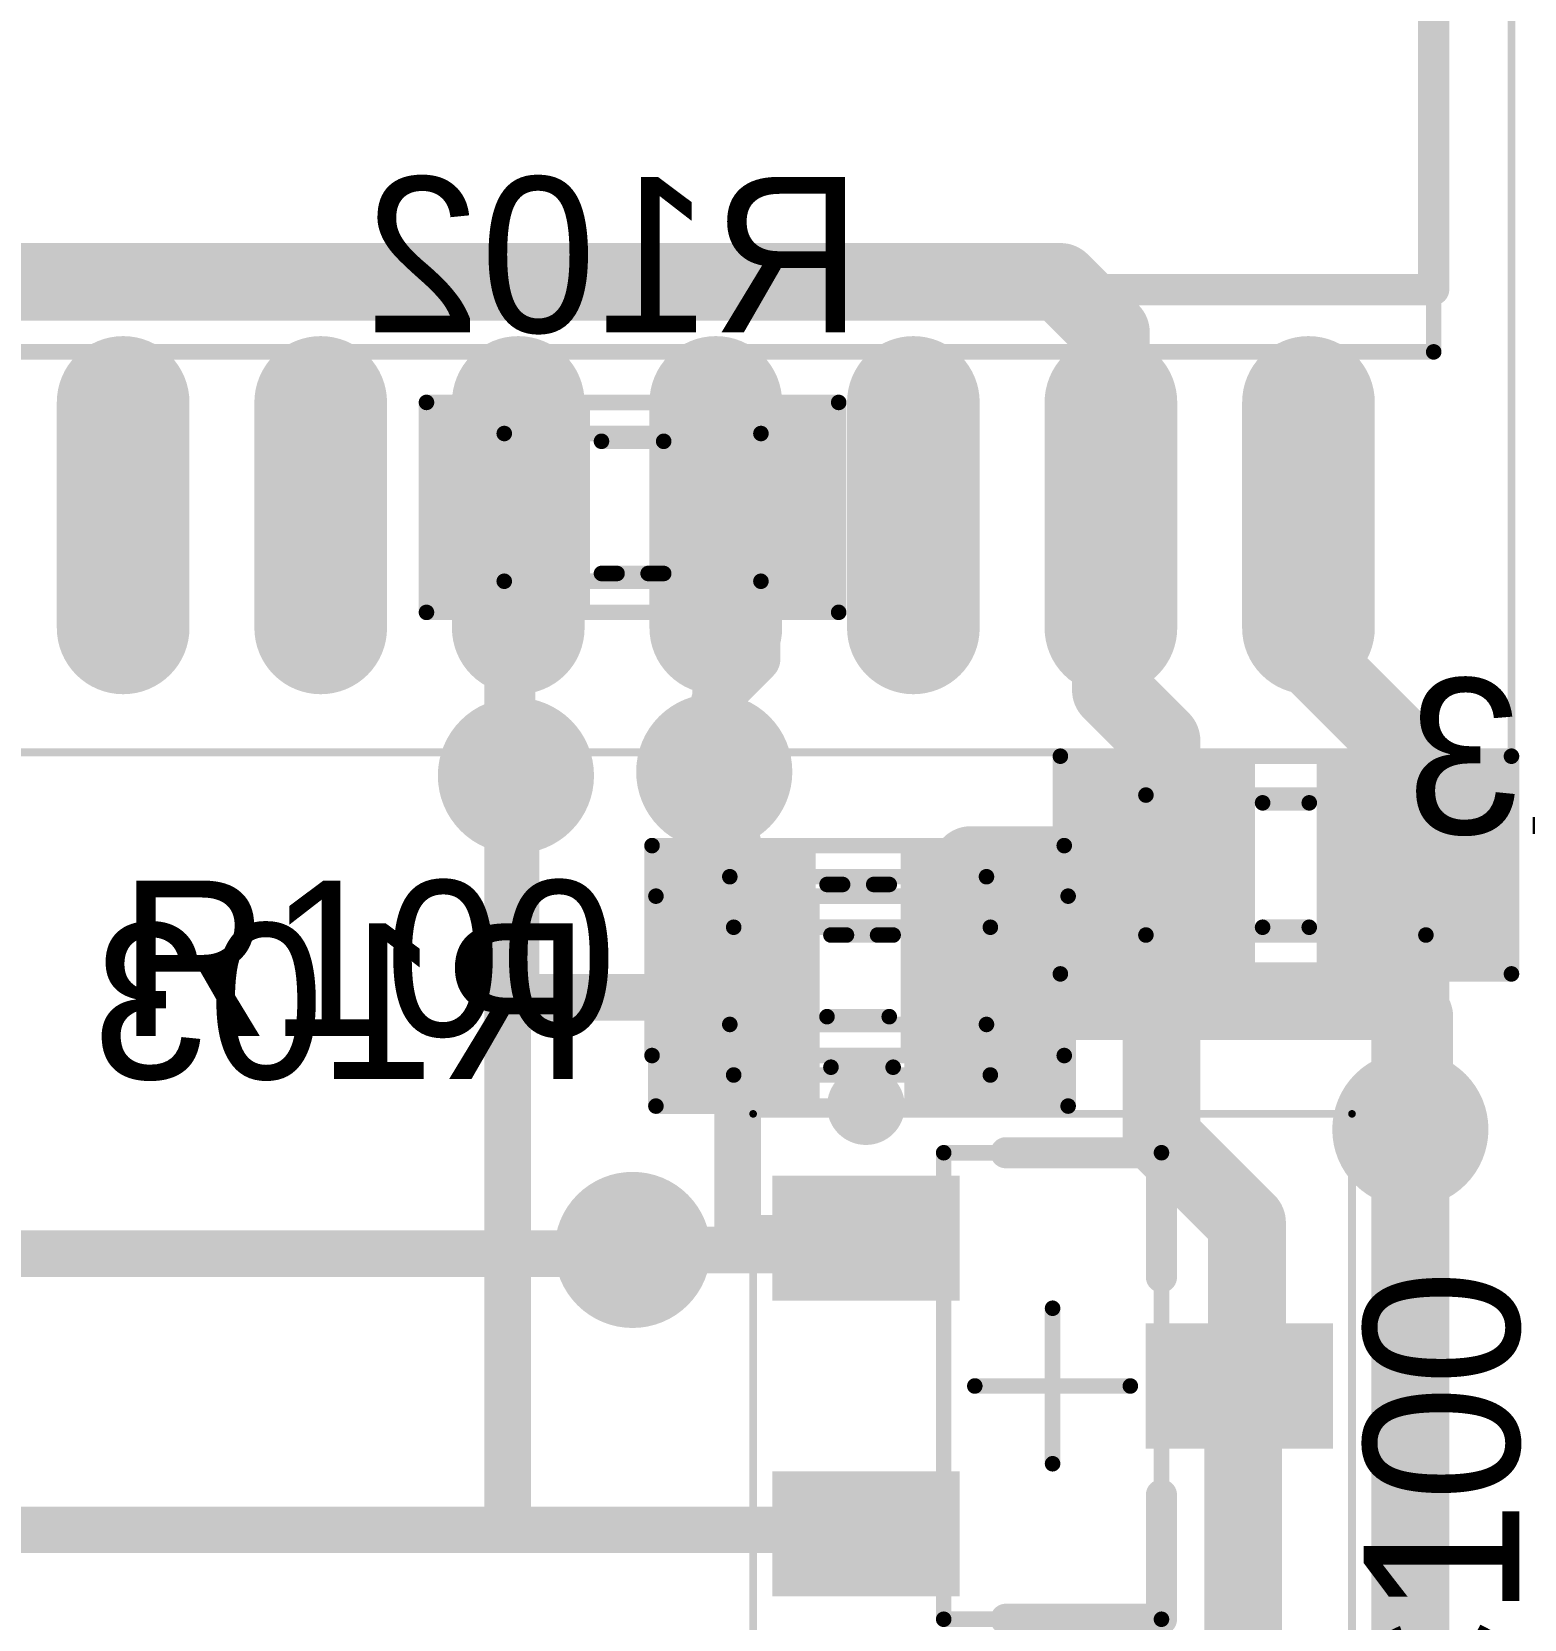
# Model space of a CAD drawing. Header units: millimetres. Extents: x 29 to 180, y 30 to 200.
# Drawn here: x 124.84 to 134.43, y 51.05 to 61.26 of the extents above; entities that cross this region are included whole.
import ezdxf

# ---------------------------------------------------------------- set-up
doc = ezdxf.new("R2010")
doc.units = ezdxf.units.MM
for name, color, linetype in [('BottomLayer', 5, 'Continuous'), ('BottomOverlay', 54, 'Continuous'), ('BottomPaste', 16, 'Continuous'), ('BottomSolder', 6, 'Continuous'), ('Mechanical13', 56, 'Continuous'), ('Mechanical15', 56, 'Continuous'), ('MultiLayer', 9, 'Continuous'), ('TopLayer', 1, 'Continuous'), ('TopOverlay', 2, 'Continuous'), ('TopPaste', 8, 'Continuous'), ('TopSolder', 216, 'Continuous'), ('ViaHoleLayer', 16, 'Continuous')]:
    doc.layers.add(name, color=color, linetype=linetype)

# ---------------------------------------------------------------- blocks, each defined once
blk = doc.blocks.new('SOT23_3_152')
at = {"layer": 'Mechanical13', "const_width": 0.1}
for points in [[(-0.7, 1.5), (0.7, 1.5)], [(-0.7, -1.5), (-0.7, 1.5)], [(0.7, -1.5), (0.7, 1.5)], [(-0.7, -1.5), (0.7, -1.5)]]:
    blk.add_lwpolyline(points, dxfattribs=at)
at = {"layer": 'Mechanical13', "const_width": 0.05}
for points in [[(-0.725, 1.5, 1), (-0.675, 1.5, 1)], [(-0.725, 1.5, 1), (-0.675, 1.5, 1)], [(0.675, 1.5, 1), (0.725, 1.5, 1)], [(0.675, 1.5, 1), (0.725, 1.5, 1)], [(-0.725, -1.5, 1), (-0.675, -1.5, 1)], [(-0.725, -1.5, 1), (-0.675, -1.5, 1)], [(0.675, -1.5, 1), (0.725, -1.5, 1)], [(0.675, -1.5, 1), (0.725, -1.5, 1)]]:
    blk.add_lwpolyline(points, format="xyb", close=True, dxfattribs=at)
at = {"layer": 'Mechanical15'}
for points, const_width in [([(-1.925, 1.75), (1.925, 1.75)], 0.05), ([(-1.925, -1.75), (-1.925, 1.75)], 0.05), ([(1.925, -1.75), (1.925, 1.75)], 0.05), ([(0, -0.5), (0, 0.5)], 0.1), ([(-0.5, 0), (0.5, 0)], 0.1), ([(-1.925, -1.75), (1.925, -1.75)], 0.05)]:
    blk.add_lwpolyline(points, dxfattribs=dict(at, const_width=const_width))
for points, const_width in [([(-1.937, 1.75, 1), (-1.913, 1.75, 1)], 0.025), ([(-1.937, 1.75, 1), (-1.913, 1.75, 1)], 0.025), ([(1.913, 1.75, 1), (1.937, 1.75, 1)], 0.025), ([(1.913, 1.75, 1), (1.937, 1.75, 1)], 0.025), ([(-0.025, 0.5, 1), (0.025, 0.5, 1)], 0.05), ([(-0.525, 0, 1), (-0.475, 0, 1)], 0.05), ([(0.475, 0, 1), (0.525, 0, 1)], 0.05), ([(-0.025, -0.5, 1), (0.025, -0.5, 1)], 0.05), ([(-1.937, -1.75, 1), (-1.913, -1.75, 1)], 0.025), ([(-1.937, -1.75, 1), (-1.913, -1.75, 1)], 0.025), ([(1.913, -1.75, 1), (1.937, -1.75, 1)], 0.025), ([(1.913, -1.75, 1), (1.937, -1.75, 1)], 0.025)]:
    blk.add_lwpolyline(points, format="xyb", close=True, dxfattribs=dict(at, const_width=const_width))
at = {"layer": 'TopLayer'}
for points in [[(-0.7, 0.65), (-0.7, 1.25), (-1.7, 0.65), (-1.7, 1.25)], [(1.7, -0.3), (1.7, 0.3), (0.7, -0.3), (0.7, 0.3)], [(-0.7, -1.25), (-0.7, -0.65), (-1.7, -1.25), (-1.7, -0.65)]]:
    blk.add_solid(points, dxfattribs=at)
at = {"layer": 'TopOverlay'}
for points, const_width in [([(-1.075, 1.8, 1), (-1.325, 1.8, 1)], 0.25), ([(-1.388, 1.8, 1), (-1.263, 1.8, 1)], 0.125), ([(-1.137, 1.8, 1), (-1.012, 1.8, 1)], 0.125), ([(-0.35, 1.5, 1), (-0.25, 1.5, 1)], 0.1), ([(0.65, 1.5, 1), (0.75, 1.5, 1)], 0.1), ([(0.65, 1.5, 1), (0.75, 1.5, 1)], 0.1), ([(0.65, 0.7, 1), (0.75, 0.7, 1)], 0.1), ([(0.65, -0.7, 1), (0.75, -0.7, 1)], 0.1), ([(-0.35, -1.5, 1), (-0.25, -1.5, 1)], 0.1), ([(0.65, -1.5, 1), (0.75, -1.5, 1)], 0.1), ([(0.65, -1.5, 1), (0.75, -1.5, 1)], 0.1)]:
    blk.add_lwpolyline(points, format="xyb", close=True, dxfattribs=dict(at, const_width=const_width))
at = {"layer": 'TopOverlay', "const_width": 0.2}
for points in [[(-0.3, 1.5), (0.7, 1.5)], [(0.7, 0.7), (0.7, 1.5)], [(0.7, -1.5), (0.7, -0.7)], [(-0.3, -1.5), (0.7, -1.5)]]:
    blk.add_lwpolyline(points, dxfattribs=at)
at = {"layer": 'TopPaste'}
for points in [[(-0.7, 0.65), (-0.7, 1.25), (-1.7, 0.65), (-1.7, 1.25)], [(1.7, -0.3), (1.7, 0.3), (0.7, -0.3), (0.7, 0.3)], [(-0.7, -1.25), (-0.7, -0.65), (-1.7, -1.25), (-1.7, -0.65)]]:
    blk.add_solid(points, dxfattribs=at)
at = {"layer": 'TopSolder'}
for points in [[(-0.598, 0.548), (-0.598, 1.352), (-1.802, 0.548), (-1.802, 1.352)], [(1.802, -0.402), (1.802, 0.402), (0.598, -0.402), (0.598, 0.402)], [(-0.598, -1.352), (-0.598, -0.548), (-1.802, -1.352), (-1.802, -0.548)]]:
    blk.add_solid(points, dxfattribs=at)
blk = doc.blocks.new('SMD_R_0603_B_169')
at = {"layer": 'BottomLayer'}
for points in [[(-1.175, 0.525), (-1.175, -0.525), (-0.375, 0.525), (-0.375, -0.525)], [(0.375, 0.525), (0.375, -0.525), (1.175, 0.525), (1.175, -0.525)]]:
    blk.add_solid(points, dxfattribs=at)
at = {"layer": 'BottomOverlay', "const_width": 0.1}
for points in [[(-1.325, 0.675), (1.325, 0.675)], [(-1.325, -0.675), (-1.325, 0.675)], [(1.325, -0.675), (1.325, 0.675)], [(-0.2, 0.425), (0.2, 0.425)], [(-0.2, -0.425), (-0.1, -0.425)], [(-0.1, -0.425), (0.1, -0.425)], [(0.1, -0.425), (0.2, -0.425)], [(-1.325, -0.675), (1.325, -0.675)]]:
    blk.add_lwpolyline(points, dxfattribs=at)
at = {"layer": 'BottomOverlay', "const_width": 0.05}
for points in [[(-1.35, 0.675, 1), (-1.3, 0.675, 1)], [(-1.35, 0.675, 1), (-1.3, 0.675, 1)], [(1.3, 0.675, 1), (1.35, 0.675, 1)], [(1.3, 0.675, 1), (1.35, 0.675, 1)], [(-0.225, 0.425, 1), (-0.175, 0.425, 1)], [(0.175, 0.425, 1), (0.225, 0.425, 1)], [(-0.225, -0.425, 1), (-0.175, -0.425, 1)], [(-0.125, -0.425, 1), (-0.075, -0.425, 1)], [(-0.125, -0.425, 1), (-0.075, -0.425, 1)], [(0.075, -0.425, 1), (0.125, -0.425, 1)], [(0.075, -0.425, 1), (0.125, -0.425, 1)], [(0.175, -0.425, 1), (0.225, -0.425, 1)], [(-1.35, -0.675, 1), (-1.3, -0.675, 1)], [(-1.35, -0.675, 1), (-1.3, -0.675, 1)], [(1.3, -0.675, 1), (1.35, -0.675, 1)], [(1.3, -0.675, 1), (1.35, -0.675, 1)]]:
    blk.add_lwpolyline(points, format="xyb", close=True, dxfattribs=at)
at = {"layer": 'BottomPaste'}
for points in [[(-1.175, 0.525), (-1.175, -0.525), (-0.375, 0.525), (-0.375, -0.525)], [(0.375, 0.525), (0.375, -0.525), (1.175, 0.525), (1.175, -0.525)]]:
    blk.add_solid(points, dxfattribs=at)
at = {"layer": 'BottomSolder'}
for points in [[(-1.277, 0.627), (-1.277, -0.627), (-0.273, 0.627), (-0.273, -0.627)], [(0.273, 0.627), (0.273, -0.627), (1.277, 0.627), (1.277, -0.627)]]:
    blk.add_solid(points, dxfattribs=at)
at = {"layer": 'Mechanical13', "const_width": 0.1}
for points in [[(-0.825, -0.475), (-0.825, 0.475)], [(-0.825, 0.475), (0.825, 0.475)], [(0.825, -0.475), (0.825, 0.475)], [(-0.825, -0.475), (0.825, -0.475)]]:
    blk.add_lwpolyline(points, dxfattribs=at)
at = {"layer": 'Mechanical13', "const_width": 0.05}
for points in [[(-0.85, 0.475, 1), (-0.8, 0.475, 1)], [(-0.85, 0.475, 1), (-0.8, 0.475, 1)], [(0.8, 0.475, 1), (0.85, 0.475, 1)], [(0.8, 0.475, 1), (0.85, 0.475, 1)], [(-0.85, -0.475, 1), (-0.8, -0.475, 1)], [(-0.85, -0.475, 1), (-0.8, -0.475, 1)], [(0.8, -0.475, 1), (0.85, -0.475, 1)], [(0.8, -0.475, 1), (0.85, -0.475, 1)]]:
    blk.add_lwpolyline(points, format="xyb", close=True, dxfattribs=at)
at = {"layer": 'Mechanical15', "const_width": 0.05}
for points in [[(-1.325, -0.675), (-1.325, 0.675)], [(-1.325, 0.675), (1.325, 0.675)], [(1.325, -0.675), (1.325, 0.675)], [(-1.325, -0.675), (1.325, -0.675)]]:
    blk.add_lwpolyline(points, dxfattribs=at)
at = {"layer": 'Mechanical15', "const_width": 0.025}
for points in [[(-1.338, 0.675, 1), (-1.313, 0.675, 1)], [(-1.338, 0.675, 1), (-1.313, 0.675, 1)], [(1.313, 0.675, 1), (1.338, 0.675, 1)], [(1.313, 0.675, 1), (1.338, 0.675, 1)], [(-1.338, -0.675, 1), (-1.313, -0.675, 1)], [(-1.338, -0.675, 1), (-1.313, -0.675, 1)], [(1.313, -0.675, 1), (1.338, -0.675, 1)], [(1.313, -0.675, 1), (1.338, -0.675, 1)]]:
    blk.add_lwpolyline(points, format="xyb", close=True, dxfattribs=at)
blk = doc.blocks.new('SMD_R_0603_B_170')
at = {"layer": 'BottomLayer'}
for points in [[(-1.175, 0.525), (-1.175, -0.525), (-0.375, 0.525), (-0.375, -0.525)], [(0.375, 0.525), (0.375, -0.525), (1.175, 0.525), (1.175, -0.525)]]:
    blk.add_solid(points, dxfattribs=at)
at = {"layer": 'BottomOverlay', "const_width": 0.1}
for points in [[(1.325, 0.675), (-1.325, 0.675)], [(-1.325, 0.675), (-1.325, -0.675)], [(1.325, 0.675), (1.325, -0.675)], [(0.2, 0.425), (-0.2, 0.425)], [(-0.1, -0.425), (-0.2, -0.425)], [(0.1, -0.425), (-0.1, -0.425)], [(0.2, -0.425), (0.1, -0.425)], [(1.325, -0.675), (-1.325, -0.675)]]:
    blk.add_lwpolyline(points, dxfattribs=at)
at = {"layer": 'BottomOverlay', "const_width": 0.05}
for points in [[(-1.35, 0.675, 1), (-1.3, 0.675, 1)], [(-1.35, 0.675, 1), (-1.3, 0.675, 1)], [(1.3, 0.675, 1), (1.35, 0.675, 1)], [(1.3, 0.675, 1), (1.35, 0.675, 1)], [(-0.225, 0.425, 1), (-0.175, 0.425, 1)], [(0.175, 0.425, 1), (0.225, 0.425, 1)], [(-0.225, -0.425, 1), (-0.175, -0.425, 1)], [(-0.125, -0.425, 1), (-0.075, -0.425, 1)], [(-0.125, -0.425, 1), (-0.075, -0.425, 1)], [(0.075, -0.425, 1), (0.125, -0.425, 1)], [(0.075, -0.425, 1), (0.125, -0.425, 1)], [(0.175, -0.425, 1), (0.225, -0.425, 1)], [(-1.35, -0.675, 1), (-1.3, -0.675, 1)], [(-1.35, -0.675, 1), (-1.3, -0.675, 1)], [(1.3, -0.675, 1), (1.35, -0.675, 1)], [(1.3, -0.675, 1), (1.35, -0.675, 1)]]:
    blk.add_lwpolyline(points, format="xyb", close=True, dxfattribs=at)
at = {"layer": 'BottomPaste'}
for points in [[(-1.175, 0.525), (-1.175, -0.525), (-0.375, 0.525), (-0.375, -0.525)], [(0.375, 0.525), (0.375, -0.525), (1.175, 0.525), (1.175, -0.525)]]:
    blk.add_solid(points, dxfattribs=at)
at = {"layer": 'BottomSolder'}
for points in [[(-1.277, 0.627), (-1.277, -0.627), (-0.273, 0.627), (-0.273, -0.627)], [(0.273, 0.627), (0.273, -0.627), (1.277, 0.627), (1.277, -0.627)]]:
    blk.add_solid(points, dxfattribs=at)
at = {"layer": 'Mechanical13', "const_width": 0.1}
for points in [[(-0.825, 0.475), (-0.825, -0.475)], [(0.825, 0.475), (-0.825, 0.475)], [(0.825, 0.475), (0.825, -0.475)], [(0.825, -0.475), (-0.825, -0.475)]]:
    blk.add_lwpolyline(points, dxfattribs=at)
at = {"layer": 'Mechanical13', "const_width": 0.05}
for points in [[(-0.85, 0.475, 1), (-0.8, 0.475, 1)], [(-0.85, 0.475, 1), (-0.8, 0.475, 1)], [(0.8, 0.475, 1), (0.85, 0.475, 1)], [(0.8, 0.475, 1), (0.85, 0.475, 1)], [(-0.85, -0.475, 1), (-0.8, -0.475, 1)], [(-0.85, -0.475, 1), (-0.8, -0.475, 1)], [(0.8, -0.475, 1), (0.85, -0.475, 1)], [(0.8, -0.475, 1), (0.85, -0.475, 1)]]:
    blk.add_lwpolyline(points, format="xyb", close=True, dxfattribs=at)
at = {"layer": 'Mechanical15', "const_width": 0.05}
for points in [[(-1.325, 0.675), (-1.325, -0.675)], [(1.325, 0.675), (-1.325, 0.675)], [(1.325, 0.675), (1.325, -0.675)], [(1.325, -0.675), (-1.325, -0.675)]]:
    blk.add_lwpolyline(points, dxfattribs=at)
at = {"layer": 'Mechanical15', "const_width": 0.025}
for points in [[(-1.338, 0.675, 1), (-1.313, 0.675, 1)], [(-1.338, 0.675, 1), (-1.313, 0.675, 1)], [(1.313, 0.675, 1), (1.338, 0.675, 1)], [(1.313, 0.675, 1), (1.338, 0.675, 1)], [(-1.338, -0.675, 1), (-1.313, -0.675, 1)], [(-1.338, -0.675, 1), (-1.313, -0.675, 1)], [(1.313, -0.675, 1), (1.338, -0.675, 1)], [(1.313, -0.675, 1), (1.338, -0.675, 1)]]:
    blk.add_lwpolyline(points, format="xyb", close=True, dxfattribs=at)
blk = doc.blocks.new('SMD_R_0603_171')
at = {"layer": 'Mechanical13', "const_width": 0.1}
for points in [[(-0.825, -0.475), (-0.825, 0.475)], [(-0.825, 0.475), (0.825, 0.475)], [(0.825, -0.475), (0.825, 0.475)], [(-0.825, -0.475), (0.825, -0.475)]]:
    blk.add_lwpolyline(points, dxfattribs=at)
at = {"layer": 'Mechanical13', "const_width": 0.05}
for points in [[(-0.85, 0.475, 1), (-0.8, 0.475, 1)], [(-0.85, 0.475, 1), (-0.8, 0.475, 1)], [(0.8, 0.475, 1), (0.85, 0.475, 1)], [(0.8, 0.475, 1), (0.85, 0.475, 1)], [(-0.85, -0.475, 1), (-0.8, -0.475, 1)], [(-0.85, -0.475, 1), (-0.8, -0.475, 1)], [(0.8, -0.475, 1), (0.85, -0.475, 1)], [(0.8, -0.475, 1), (0.85, -0.475, 1)]]:
    blk.add_lwpolyline(points, format="xyb", close=True, dxfattribs=at)
at = {"layer": 'Mechanical15', "const_width": 0.05}
for points in [[(-1.325, -0.675), (-1.325, 0.675)], [(-1.325, 0.675), (1.325, 0.675)], [(1.325, -0.675), (1.325, 0.675)], [(-1.325, -0.675), (1.325, -0.675)]]:
    blk.add_lwpolyline(points, dxfattribs=at)
at = {"layer": 'Mechanical15', "const_width": 0.025}
for points in [[(-1.338, 0.675, 1), (-1.313, 0.675, 1)], [(-1.338, 0.675, 1), (-1.313, 0.675, 1)], [(1.313, 0.675, 1), (1.338, 0.675, 1)], [(1.313, 0.675, 1), (1.338, 0.675, 1)], [(-1.338, -0.675, 1), (-1.313, -0.675, 1)], [(-1.338, -0.675, 1), (-1.313, -0.675, 1)], [(1.313, -0.675, 1), (1.338, -0.675, 1)], [(1.313, -0.675, 1), (1.338, -0.675, 1)]]:
    blk.add_lwpolyline(points, format="xyb", close=True, dxfattribs=at)
at = {"layer": 'TopLayer'}
for points in [[(-0.375, -0.525), (-0.375, 0.525), (-1.175, -0.525), (-1.175, 0.525)], [(1.175, -0.525), (1.175, 0.525), (0.375, -0.525), (0.375, 0.525)]]:
    blk.add_solid(points, dxfattribs=at)
at = {"layer": 'TopOverlay', "const_width": 0.1}
for points in [[(-1.325, 0.675), (1.325, 0.675)], [(-1.325, -0.675), (-1.325, 0.675)], [(1.325, -0.675), (1.325, 0.675)], [(-0.2, 0.425), (-0.1, 0.425)], [(-0.1, 0.425), (0.1, 0.425)], [(0.1, 0.425), (0.2, 0.425)], [(-0.2, -0.425), (0.2, -0.425)], [(-1.325, -0.675), (1.325, -0.675)]]:
    blk.add_lwpolyline(points, dxfattribs=at)
at = {"layer": 'TopOverlay', "const_width": 0.05}
for points in [[(-1.35, 0.675, 1), (-1.3, 0.675, 1)], [(-1.35, 0.675, 1), (-1.3, 0.675, 1)], [(1.3, 0.675, 1), (1.35, 0.675, 1)], [(1.3, 0.675, 1), (1.35, 0.675, 1)], [(-0.225, 0.425, 1), (-0.175, 0.425, 1)], [(-0.125, 0.425, 1), (-0.075, 0.425, 1)], [(-0.125, 0.425, 1), (-0.075, 0.425, 1)], [(0.075, 0.425, 1), (0.125, 0.425, 1)], [(0.075, 0.425, 1), (0.125, 0.425, 1)], [(0.175, 0.425, 1), (0.225, 0.425, 1)], [(-0.225, -0.425, 1), (-0.175, -0.425, 1)], [(0.175, -0.425, 1), (0.225, -0.425, 1)], [(-1.35, -0.675, 1), (-1.3, -0.675, 1)], [(-1.35, -0.675, 1), (-1.3, -0.675, 1)], [(1.3, -0.675, 1), (1.35, -0.675, 1)], [(1.3, -0.675, 1), (1.35, -0.675, 1)]]:
    blk.add_lwpolyline(points, format="xyb", close=True, dxfattribs=at)
at = {"layer": 'TopPaste'}
for points in [[(-0.375, -0.525), (-0.375, 0.525), (-1.175, -0.525), (-1.175, 0.525)], [(1.175, -0.525), (1.175, 0.525), (0.375, -0.525), (0.375, 0.525)]]:
    blk.add_solid(points, dxfattribs=at)
at = {"layer": 'TopSolder'}
for points in [[(-0.273, -0.627), (-0.273, 0.627), (-1.277, -0.627), (-1.277, 0.627)], [(1.277, -0.627), (1.277, 0.627), (0.273, -0.627), (0.273, 0.627)]]:
    blk.add_solid(points, dxfattribs=at)
blk = doc.blocks.new('SMD_C_0603_299')
at = {"layer": 'Mechanical13', "const_width": 0.1}
for points in [[(-0.9, -0.45), (-0.9, 0.45)], [(-0.9, 0.45), (0.9, 0.45)], [(0.9, -0.45), (0.9, 0.45)], [(-0.9, -0.45), (0.9, -0.45)]]:
    blk.add_lwpolyline(points, dxfattribs=at)
at = {"layer": 'Mechanical13', "const_width": 0.05}
for points in [[(-0.925, 0.45, 1), (-0.875, 0.45, 1)], [(-0.925, 0.45, 1), (-0.875, 0.45, 1)], [(0.875, 0.45, 1), (0.925, 0.45, 1)], [(0.875, 0.45, 1), (0.925, 0.45, 1)], [(-0.925, -0.45, 1), (-0.875, -0.45, 1)], [(-0.925, -0.45, 1), (-0.875, -0.45, 1)], [(0.875, -0.45, 1), (0.925, -0.45, 1)], [(0.875, -0.45, 1), (0.925, -0.45, 1)]]:
    blk.add_lwpolyline(points, format="xyb", close=True, dxfattribs=at)
at = {"layer": 'Mechanical15', "const_width": 0.05}
for points in [[(-1.475, -0.7), (-1.475, 0.7)], [(-1.475, 0.7), (1.45, 0.7)], [(1.45, -0.7), (1.45, 0.7)], [(-1.475, -0.7), (1.45, -0.7)]]:
    blk.add_lwpolyline(points, dxfattribs=at)
at = {"layer": 'Mechanical15', "const_width": 0.025}
for points in [[(-1.488, 0.7, 1), (-1.463, 0.7, 1)], [(-1.488, 0.7, 1), (-1.463, 0.7, 1)], [(1.438, 0.7, 1), (1.462, 0.7, 1)], [(1.438, 0.7, 1), (1.462, 0.7, 1)], [(-1.488, -0.7, 1), (-1.463, -0.7, 1)], [(-1.488, -0.7, 1), (-1.463, -0.7, 1)], [(1.438, -0.7, 1), (1.462, -0.7, 1)], [(1.438, -0.7, 1), (1.462, -0.7, 1)]]:
    blk.add_lwpolyline(points, format="xyb", close=True, dxfattribs=at)
at = {"layer": 'TopLayer'}
for points in [[(-0.3, -0.55), (-0.3, 0.55), (-1.3, -0.55), (-1.3, 0.55)], [(1.3, -0.55), (1.3, 0.55), (0.3, -0.55), (0.3, 0.55)]]:
    blk.add_solid(points, dxfattribs=at)
at = {"layer": 'TopOverlay', "const_width": 0.1}
for points in [[(-1.45, -0.7), (-1.45, 0.7)], [(-1.45, 0.7), (1.45, 0.7)], [(1.45, -0.7), (1.45, 0.7)], [(-0.15, 0.4), (0.15, 0.4)], [(-0.15, -0.4), (0.15, -0.4)], [(-1.45, -0.7), (1.45, -0.7)]]:
    blk.add_lwpolyline(points, dxfattribs=at)
at = {"layer": 'TopOverlay', "const_width": 0.05}
for points in [[(-1.475, 0.7, 1), (-1.425, 0.7, 1)], [(-1.475, 0.7, 1), (-1.425, 0.7, 1)], [(1.425, 0.7, 1), (1.475, 0.7, 1)], [(1.425, 0.7, 1), (1.475, 0.7, 1)], [(-0.175, 0.4, 1), (-0.125, 0.4, 1)], [(0.125, 0.4, 1), (0.175, 0.4, 1)], [(-0.175, -0.4, 1), (-0.125, -0.4, 1)], [(0.125, -0.4, 1), (0.175, -0.4, 1)], [(-1.475, -0.7, 1), (-1.425, -0.7, 1)], [(-1.475, -0.7, 1), (-1.425, -0.7, 1)], [(1.425, -0.7, 1), (1.475, -0.7, 1)], [(1.425, -0.7, 1), (1.475, -0.7, 1)]]:
    blk.add_lwpolyline(points, format="xyb", close=True, dxfattribs=at)
at = {"layer": 'TopPaste'}
for points in [[(-0.3, -0.55), (-0.3, 0.55), (-1.3, -0.55), (-1.3, 0.55)], [(1.3, -0.55), (1.3, 0.55), (0.3, -0.55), (0.3, 0.55)]]:
    blk.add_solid(points, dxfattribs=at)
at = {"layer": 'TopSolder'}
for points in [[(-0.198, -0.652), (-0.198, 0.652), (-1.402, -0.652), (-1.402, 0.652)], [(1.402, -0.652), (1.402, 0.652), (0.198, -0.652), (0.198, 0.652)]]:
    blk.add_solid(points, dxfattribs=at)
blk = doc.blocks.new('SOIC127P1030X265_16M_390')
at = {"layer": 'Mechanical13', "const_width": 0.1}
for points in [[(3.8, 5.25), (-3.8, 5.25)], [(3.8, -5.25), (3.8, 5.25)]]:
    blk.add_lwpolyline(points, dxfattribs=at)
at = {"layer": 'Mechanical13', "const_width": 0.05}
blk.add_lwpolyline([(3.775, 5.25, 1), (3.825, 5.25, 1)], format="xyb", close=True, dxfattribs=at)
blk.add_lwpolyline([(3.775, 5.25, 1), (3.825, 5.25, 1)], format="xyb", close=True, dxfattribs=at)
at = {"layer": 'Mechanical15', "const_width": 0.05}
for points in [[(6.375, 5.75), (-6.375, 5.75)], [(6.375, -5.75), (6.375, 5.75)]]:
    blk.add_lwpolyline(points, dxfattribs=at)
at = {"layer": 'Mechanical15', "const_width": 0.025}
blk.add_lwpolyline([(6.362, 5.75, 1), (6.387, 5.75, 1)], format="xyb", close=True, dxfattribs=at)
blk.add_lwpolyline([(6.362, 5.75, 1), (6.387, 5.75, 1)], format="xyb", close=True, dxfattribs=at)
at = {"layer": 'TopLayer', "const_width": 0.65}
for points in [[(4.125, 4.445), (5.575, 4.445)], [(4.125, 3.175), (5.575, 3.175)], [(4.125, 1.905), (5.575, 1.905)], [(4.125, 0.635), (5.575, 0.635)], [(4.125, -0.635), (5.575, -0.635)], [(4.125, -1.905), (5.575, -1.905)], [(4.125, -3.175), (5.575, -3.175)]]:
    blk.add_lwpolyline(points, dxfattribs=at)
at = {"layer": 'TopLayer', "const_width": 0.325}
for points in [[(3.963, 4.445, 1), (4.287, 4.445, 1)], [(5.413, 4.445, 1), (5.737, 4.445, 1)], [(3.963, 3.175, 1), (4.287, 3.175, 1)], [(5.413, 3.175, 1), (5.737, 3.175, 1)], [(3.963, 1.905, 1), (4.287, 1.905, 1)], [(5.413, 1.905, 1), (5.737, 1.905, 1)], [(3.963, 0.635, 1), (4.287, 0.635, 1)], [(5.413, 0.635, 1), (5.737, 0.635, 1)], [(3.963, -0.635, 1), (4.287, -0.635, 1)], [(5.413, -0.635, 1), (5.737, -0.635, 1)], [(3.963, -1.905, 1), (4.287, -1.905, 1)], [(5.413, -1.905, 1), (5.737, -1.905, 1)], [(3.963, -3.175, 1), (4.287, -3.175, 1)], [(5.413, -3.175, 1), (5.737, -3.175, 1)]]:
    blk.add_lwpolyline(points, format="xyb", close=True, dxfattribs=at)
at = {"layer": 'TopOverlay', "const_width": 0.2}
for points in [[(3.4, 5.25), (-3.4, 5.25)], [(3.4, -5.25), (3.4, 5.25)]]:
    blk.add_lwpolyline(points, dxfattribs=at)
at = {"layer": 'TopOverlay', "const_width": 0.1}
blk.add_lwpolyline([(3.35, 5.25, 1), (3.45, 5.25, 1)], format="xyb", close=True, dxfattribs=at)
blk.add_lwpolyline([(3.35, 5.25, 1), (3.45, 5.25, 1)], format="xyb", close=True, dxfattribs=at)
at = {"layer": 'TopPaste', "const_width": 0.65}
for points in [[(4.125, 4.445), (5.575, 4.445)], [(4.125, 3.175), (5.575, 3.175)], [(4.125, 1.905), (5.575, 1.905)], [(4.125, 0.635), (5.575, 0.635)], [(4.125, -0.635), (5.575, -0.635)], [(4.125, -1.905), (5.575, -1.905)], [(4.125, -3.175), (5.575, -3.175)]]:
    blk.add_lwpolyline(points, dxfattribs=at)
at = {"layer": 'TopPaste', "const_width": 0.325}
for points in [[(3.963, 4.445, 1), (4.287, 4.445, 1)], [(5.413, 4.445, 1), (5.737, 4.445, 1)], [(3.963, 3.175, 1), (4.287, 3.175, 1)], [(5.413, 3.175, 1), (5.737, 3.175, 1)], [(3.963, 1.905, 1), (4.287, 1.905, 1)], [(5.413, 1.905, 1), (5.737, 1.905, 1)], [(3.963, 0.635, 1), (4.287, 0.635, 1)], [(5.413, 0.635, 1), (5.737, 0.635, 1)], [(3.963, -0.635, 1), (4.287, -0.635, 1)], [(5.413, -0.635, 1), (5.737, -0.635, 1)], [(3.963, -1.905, 1), (4.287, -1.905, 1)], [(5.413, -1.905, 1), (5.737, -1.905, 1)], [(3.963, -3.175, 1), (4.287, -3.175, 1)], [(5.413, -3.175, 1), (5.737, -3.175, 1)]]:
    blk.add_lwpolyline(points, format="xyb", close=True, dxfattribs=at)
at = {"layer": 'TopSolder', "const_width": 0.853}
for points in [[(4.125, 4.445), (5.575, 4.445)], [(4.125, 3.175), (5.575, 3.175)], [(4.125, 1.905), (5.575, 1.905)], [(4.125, 0.635), (5.575, 0.635)], [(4.125, -0.635), (5.575, -0.635)], [(4.125, -1.905), (5.575, -1.905)], [(4.125, -3.175), (5.575, -3.175)]]:
    blk.add_lwpolyline(points, dxfattribs=at)
at = {"layer": 'TopSolder', "const_width": 0.427}
for points in [[(3.912, 4.445, 1), (4.338, 4.445, 1)], [(5.362, 4.445, 1), (5.788, 4.445, 1)], [(3.912, 3.175, 1), (4.338, 3.175, 1)], [(5.362, 3.175, 1), (5.788, 3.175, 1)], [(3.912, 1.905, 1), (4.338, 1.905, 1)], [(5.362, 1.905, 1), (5.788, 1.905, 1)], [(3.912, 0.635, 1), (4.338, 0.635, 1)], [(5.362, 0.635, 1), (5.788, 0.635, 1)], [(3.912, -0.635, 1), (4.338, -0.635, 1)], [(5.362, -0.635, 1), (5.788, -0.635, 1)], [(3.912, -1.905, 1), (4.338, -1.905, 1)], [(5.362, -1.905, 1), (5.788, -1.905, 1)], [(3.912, -3.175, 1), (4.338, -3.175, 1)], [(5.362, -3.175, 1), (5.788, -3.175, 1)]]:
    blk.add_lwpolyline(points, format="xyb", close=True, dxfattribs=at)

msp = doc.modelspace()

# ---------------------------------------------------------------- linework, layer by layer
at = {"layer": 'BottomLayer'}
for points, const_width in [([(127.925, 56.475), (127.925, 58.2)], 0.3), ([(129.475, 58.2), (129.5, 58.175)], 0.3), ([(129.5, 57.225), (129.5, 58.175)], 0.3), ([(129.225, 56.95), (129.5, 57.225)], 0.3), ([(129.225, 56.5), (129.225, 56.95)], 0.3), ([(127.925, 56.475), (127.95, 56.45)], 0.3), ([(127.95, 56.45), (127.95, 56.475)], 0.3), ([(127.95, 55.05), (127.95, 56.45)], 0.3), ([(130.95, 55.025), (133.625, 55.025)], 0.5), ([(133.625, 55.025), (133.725, 54.925)], 0.5), ([(127.95, 55.05), (129.375, 55.05)], 0.3), ([(129.375, 55.05), (129.4, 55.025)], 0.3), ([(133.725, 54.225), (133.725, 54.925)], 0.5), ([(133.7, 54.2), (133.725, 54.225)], 0.5), ([(133.7, 49.425), (133.7, 54.2)], 0.5), ([(124.175, 53.4), (128.7, 53.4)], 0.3), ([(128.7, 53.4), (128.7, 53.425)], 0.3)]:
    msp.add_lwpolyline(points, dxfattribs=dict(at, const_width=const_width))
for points, const_width in [([(127.85, 58.2, 1), (128, 58.2, 1)], 0.15), ([(129.4, 58.2, 1), (129.55, 58.2, 1)], 0.15), ([(129.425, 58.175, 1), (129.575, 58.175, 1)], 0.15), ([(129.425, 58.175, 1), (129.575, 58.175, 1)], 0.15), ([(129.425, 57.225, 1), (129.575, 57.225, 1)], 0.15), ([(129.425, 57.225, 1), (129.575, 57.225, 1)], 0.15), ([(129.15, 56.95, 1), (129.3, 56.95, 1)], 0.15), ([(129.15, 56.95, 1), (129.3, 56.95, 1)], 0.15), ([(127.75, 56.475, 1), (128.15, 56.475, 1)], 0.4), ([(129.025, 56.5, 1), (129.425, 56.5, 1)], 0.4), ([(127.85, 56.475, 1), (128, 56.475, 1)], 0.15), ([(127.85, 56.475, 1), (128, 56.475, 1)], 0.15), ([(127.875, 56.475, 1), (128.025, 56.475, 1)], 0.15), ([(127.875, 56.45, 1), (128.025, 56.45, 1)], 0.15), ([(127.875, 56.45, 1), (128.025, 56.45, 1)], 0.15), ([(127.875, 56.45, 1), (128.025, 56.45, 1)], 0.15), ([(129.15, 56.5, 1), (129.3, 56.5, 1)], 0.15), ([(130.825, 55.025, 1), (131.075, 55.025, 1)], 0.25), ([(133.5, 55.025, 1), (133.75, 55.025, 1)], 0.25), ([(133.5, 55.025, 1), (133.75, 55.025, 1)], 0.25), ([(127.875, 55.05, 1), (128.025, 55.05, 1)], 0.15), ([(127.875, 55.05, 1), (128.025, 55.05, 1)], 0.15), ([(129.3, 55.05, 1), (129.45, 55.05, 1)], 0.15), ([(129.3, 55.05, 1), (129.45, 55.05, 1)], 0.15), ([(129.325, 55.025, 1), (129.475, 55.025, 1)], 0.15), ([(133.6, 54.925, 1), (133.85, 54.925, 1)], 0.25), ([(133.6, 54.925, 1), (133.85, 54.925, 1)], 0.25), ([(133.5, 54.2, 1), (133.9, 54.2, 1)], 0.4), ([(133.575, 54.2, 1), (133.825, 54.2, 1)], 0.25), ([(133.575, 54.2, 1), (133.825, 54.2, 1)], 0.25), ([(133.6, 54.225, 1), (133.85, 54.225, 1)], 0.25), ([(133.6, 54.225, 1), (133.85, 54.225, 1)], 0.25), ([(128.5, 53.425, 1), (128.9, 53.425, 1)], 0.4), ([(128.625, 53.425, 1), (128.775, 53.425, 1)], 0.15), ([(128.625, 53.4, 1), (128.775, 53.4, 1)], 0.15), ([(128.625, 53.4, 1), (128.775, 53.4, 1)], 0.15)]:
    msp.add_lwpolyline(points, format="xyb", close=True, dxfattribs=dict(at, const_width=const_width))
at = {"layer": 'BottomSolder', "const_width": 0.502}
for points in [[(127.699, 56.475, 1), (128.201, 56.475, 1)], [(128.974, 56.5, 1), (129.476, 56.5, 1)], [(133.449, 54.2, 1), (133.951, 54.2, 1)], [(128.449, 53.425, 1), (128.951, 53.425, 1)]]:
    msp.add_lwpolyline(points, format="xyb", close=True, dxfattribs=at)
at = {"layer": 'MultiLayer', "const_width": 0.4}
for points in [[(127.75, 56.475, 1), (128.15, 56.475, 1)], [(129.025, 56.5, 1), (129.425, 56.5, 1)], [(133.5, 54.2, 1), (133.9, 54.2, 1)], [(128.5, 53.425, 1), (128.9, 53.425, 1)]]:
    msp.add_lwpolyline(points, format="xyb", close=True, dxfattribs=at)
at = {"layer": 'TopLayer'}
for points, const_width in [([(124.35, 59.65), (131.45, 59.65)], 0.5), ([(131.45, 59.65), (131.775, 59.325)], 0.5), ([(131.775, 58.15), (131.775, 59.325)], 0.5), ([(131.775, 57.025), (131.775, 58.15)], 0.5), ([(133.045, 57.255), (133.045, 58.15)], 0.5), ([(127.896, 58.081), (127.965, 58.15)], 0.3), ([(129.235, 56.515), (129.235, 58.15)], 0.3), ([(127.896, 51.625), (127.896, 58.081)], 0.3), ([(133.045, 57.255), (133.7, 56.6)], 0.5), ([(131.775, 57.025), (132.1, 56.7)], 0.5), ([(132.1, 55.9), (132.1, 56.7)], 0.5), ([(133.7, 55.9), (133.7, 56.6)], 0.5), ([(129.235, 56.515), (129.25, 56.5)], 0.3), ([(129.225, 56.5), (129.25, 56.5)], 0.3), ([(129.225, 56.2), (129.225, 56.5)], 0.3), ([(129.225, 56.2), (129.375, 56.05)], 0.3), ([(129.375, 55.35), (129.375, 56.05)], 0.3), ([(130.875, 55.9), (130.925, 55.85)], 0.5), ([(130.875, 55.9), (132.1, 55.9)], 0.5), ([(132.1, 54.15), (132.1, 55.9)], 0.5), ([(133.7, 54.2), (133.7, 55.9)], 0.5), ([(130.925, 55.35), (130.925, 55.85)], 0.5), ([(129.375, 53.5), (129.375, 55.35)], 0.3), ([(132.1, 54.15), (132.65, 53.6)], 0.5), ([(132.65, 52.8), (132.65, 53.6)], 0.5), ([(129.375, 53.5), (130.2, 53.5)], 0.3), ([(130.125, 53.425), (130.2, 53.5)], 0.3), ([(128.7, 53.425), (130.125, 53.425)], 0.3), ([(132.625, 52.4), (132.7, 52.475)], 0.5), ([(132.625, 50.55), (132.625, 52.4)], 0.5), ([(122.225, 51.625), (127.896, 51.625)], 0.3), ([(127.896, 51.625), (130.075, 51.625)], 0.3), ([(130.075, 51.625), (130.125, 51.575)], 0.3), ([(130.125, 51.575), (130.175, 51.575)], 0.3), ([(130.125, 51.575), (130.15, 51.55)], 0.3), ([(130.175, 51.575), (130.2, 51.6)], 0.3)]:
    msp.add_lwpolyline(points, dxfattribs=dict(at, const_width=const_width))
for points, const_width in [([(131.325, 59.65, 1), (131.575, 59.65, 1)], 0.25), ([(131.325, 59.65, 1), (131.575, 59.65, 1)], 0.25), ([(131.65, 59.325, 1), (131.9, 59.325, 1)], 0.25), ([(131.65, 59.325, 1), (131.9, 59.325, 1)], 0.25), ([(131.65, 58.15, 1), (131.9, 58.15, 1)], 0.25), ([(131.65, 58.15, 1), (131.9, 58.15, 1)], 0.25), ([(132.92, 58.15, 1), (133.17, 58.15, 1)], 0.25), ([(127.89, 58.15, 1), (128.04, 58.15, 1)], 0.15), ([(129.16, 58.15, 1), (129.31, 58.15, 1)], 0.15), ([(127.821, 58.081, 1), (127.971, 58.081, 1)], 0.15), ([(127.821, 58.081, 1), (127.971, 58.081, 1)], 0.15), ([(132.92, 57.255, 1), (133.17, 57.255, 1)], 0.25), ([(132.92, 57.255, 1), (133.17, 57.255, 1)], 0.25), ([(131.65, 57.025, 1), (131.9, 57.025, 1)], 0.25), ([(131.65, 57.025, 1), (131.9, 57.025, 1)], 0.25), ([(127.75, 56.475, 1), (128.15, 56.475, 1)], 0.4), ([(129.025, 56.5, 1), (129.425, 56.5, 1)], 0.4), ([(131.975, 56.7, 1), (132.225, 56.7, 1)], 0.25), ([(131.975, 56.7, 1), (132.225, 56.7, 1)], 0.25), ([(133.575, 56.6, 1), (133.825, 56.6, 1)], 0.25), ([(133.575, 56.6, 1), (133.825, 56.6, 1)], 0.25), ([(129.16, 56.515, 1), (129.31, 56.515, 1)], 0.15), ([(129.16, 56.515, 1), (129.31, 56.515, 1)], 0.15), ([(129.15, 56.5, 1), (129.3, 56.5, 1)], 0.15), ([(129.15, 56.5, 1), (129.3, 56.5, 1)], 0.15), ([(129.175, 56.5, 1), (129.325, 56.5, 1)], 0.15), ([(129.175, 56.5, 1), (129.325, 56.5, 1)], 0.15), ([(129.15, 56.2, 1), (129.3, 56.2, 1)], 0.15), ([(129.15, 56.2, 1), (129.3, 56.2, 1)], 0.15), ([(129.3, 56.05, 1), (129.45, 56.05, 1)], 0.15), ([(129.3, 56.05, 1), (129.45, 56.05, 1)], 0.15), ([(130.75, 55.9, 1), (131, 55.9, 1)], 0.25), ([(130.75, 55.9, 1), (131, 55.9, 1)], 0.25), ([(131.975, 55.9, 1), (132.225, 55.9, 1)], 0.25), ([(131.975, 55.9, 1), (132.225, 55.9, 1)], 0.25), ([(131.975, 55.9, 1), (132.225, 55.9, 1)], 0.25), ([(133.575, 55.9, 1), (133.825, 55.9, 1)], 0.25), ([(133.575, 55.9, 1), (133.825, 55.9, 1)], 0.25), ([(130.8, 55.85, 1), (131.05, 55.85, 1)], 0.25), ([(130.8, 55.85, 1), (131.05, 55.85, 1)], 0.25), ([(130.8, 55.35, 1), (131.05, 55.35, 1)], 0.25), ([(129.3, 55.35, 1), (129.45, 55.35, 1)], 0.15), ([(129.3, 55.35, 1), (129.45, 55.35, 1)], 0.15), ([(133.5, 54.2, 1), (133.9, 54.2, 1)], 0.4), ([(133.575, 54.2, 1), (133.825, 54.2, 1)], 0.25), ([(131.975, 54.15, 1), (132.225, 54.15, 1)], 0.25), ([(131.975, 54.15, 1), (132.225, 54.15, 1)], 0.25), ([(128.5, 53.425, 1), (128.9, 53.425, 1)], 0.4), ([(132.525, 53.6, 1), (132.775, 53.6, 1)], 0.25), ([(132.525, 53.6, 1), (132.775, 53.6, 1)], 0.25), ([(129.3, 53.5, 1), (129.45, 53.5, 1)], 0.15), ([(129.3, 53.5, 1), (129.45, 53.5, 1)], 0.15), ([(130.125, 53.5, 1), (130.275, 53.5, 1)], 0.15), ([(130.125, 53.5, 1), (130.275, 53.5, 1)], 0.15), ([(128.625, 53.425, 1), (128.775, 53.425, 1)], 0.15), ([(130.05, 53.425, 1), (130.2, 53.425, 1)], 0.15), ([(130.05, 53.425, 1), (130.2, 53.425, 1)], 0.15), ([(132.525, 52.8, 1), (132.775, 52.8, 1)], 0.25), ([(132.575, 52.475, 1), (132.825, 52.475, 1)], 0.25), ([(132.5, 52.4, 1), (132.75, 52.4, 1)], 0.25), ([(132.5, 52.4, 1), (132.75, 52.4, 1)], 0.25), ([(127.821, 51.625, 1), (127.971, 51.625, 1)], 0.15), ([(127.821, 51.625, 1), (127.971, 51.625, 1)], 0.15), ([(127.821, 51.625, 1), (127.971, 51.625, 1)], 0.15), ([(130, 51.625, 1), (130.15, 51.625, 1)], 0.15), ([(130, 51.625, 1), (130.15, 51.625, 1)], 0.15), ([(130.05, 51.575, 1), (130.2, 51.575, 1)], 0.15), ([(130.05, 51.575, 1), (130.2, 51.575, 1)], 0.15), ([(130.05, 51.575, 1), (130.2, 51.575, 1)], 0.15), ([(130.075, 51.55, 1), (130.225, 51.55, 1)], 0.15), ([(130.1, 51.575, 1), (130.25, 51.575, 1)], 0.15), ([(130.1, 51.575, 1), (130.25, 51.575, 1)], 0.15), ([(130.125, 51.6, 1), (130.275, 51.6, 1)], 0.15)]:
    msp.add_lwpolyline(points, format="xyb", close=True, dxfattribs=dict(at, const_width=const_width))
at = {"layer": 'TopSolder', "const_width": 0.502}
for points in [[(127.699, 56.475, 1), (128.201, 56.475, 1)], [(128.974, 56.5, 1), (129.476, 56.5, 1)], [(133.449, 54.2, 1), (133.951, 54.2, 1)], [(128.449, 53.425, 1), (128.951, 53.425, 1)]]:
    msp.add_lwpolyline(points, format="xyb", close=True, dxfattribs=at)
at = {"layer": 'ViaHoleLayer', "const_width": 0.25}
for points in [[(127.825, 56.475, 1), (128.075, 56.475, 1)], [(129.1, 56.5, 1), (129.35, 56.5, 1)], [(133.575, 54.2, 1), (133.825, 54.2, 1)], [(128.575, 53.425, 1), (128.825, 53.425, 1)]]:
    msp.add_lwpolyline(points, format="xyb", close=True, dxfattribs=at)

# ---------------------------------------------------------------- block references
for name, p, rotation in [('SOIC127P1030X265_16M_390', (128.6, 63), 270), ('SMD_R_0603_B_169', (128.7, 58.2), 360), ('SMD_C_0603_299', (132.9, 55.9), 360), ('SMD_R_0603_171', (130.15, 55.35), 360), ('SMD_R_0603_B_170', (130.175, 55.025), 180)]:
    msp.add_blockref(name, p, dxfattribs=dict(rotation=rotation))
msp.add_blockref('SOT23_3_152', (131.4, 52.55))

# ---------------------------------------------------------------- texts
at = {"layer": 'BottomOverlay', "text_generation_flag": 2}
for s, p in [('R102', (130.175, 59.325)), ('R113', (136.875, 56.1)), ('R103', (128.425, 54.525))]:
    msp.add_text(s, height=1, dxfattribs=at).set_placement(p)
at = {"layer": 'TopOverlay'}
msp.add_text('R100', height=1, dxfattribs=at).set_placement((125.4, 54.8))
msp.add_text('C100', height=1, rotation=90, dxfattribs=at).set_placement((134.4, 50.1))

doc.saveas('drawing.dxf')
